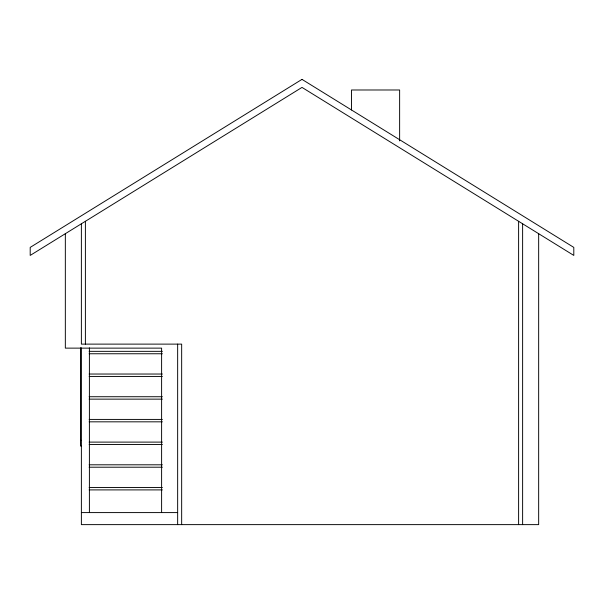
<?xml version="1.0" encoding="UTF-8"?>
<svg xmlns="http://www.w3.org/2000/svg" width="604" height="604" viewBox="0 0 604 604"><rect width="100%" height="100%" fill="white"/><g stroke="black" fill="none" stroke-linecap="round" stroke-linejoin="round"><path stroke-width="0.91" d="M89.143 351.347L162.37 351.347M89.143 353.755L162.37 353.755M89.143 374.035L162.37 374.035M89.143 376.443L162.37 376.443M89.143 396.73L162.37 396.73M89.143 399.138L162.37 399.138M89.143 419.418L162.37 419.418M89.143 421.826L162.37 421.826M80.574 440.391L81.381 440.391M89.143 442.113L162.37 442.113M89.143 444.521L162.37 444.521M81.381 446.062L80.574 446.062L80.574 347.783M89.143 464.801L162.37 464.801M89.143 467.209L162.37 467.209M89.143 487.496L162.37 487.496M89.143 489.904L162.37 489.904M81.381 512.592L177.651 512.592M538.662 233.695L538.662 524.627L81.381 524.627L81.381 347.859M522.619 223.782L522.619 524.627M518.61 221.298L518.61 524.627M399.629 140.898L399.629 89.988L351.498 89.988L351.498 109.973M181.661 524.627L181.661 344.121L81.381 344.121L81.381 223.782M177.651 344.121L177.651 524.627M161.608 512.592L161.608 348.131L65.338 348.131L65.338 233.695M89.4 347.881L89.4 512.592M85.391 221.298L85.391 344.121M302 79.373L30.2 247.398L30.2 255.417L302 87.399L573.8 255.417L573.8 247.398L302 79.373"/></g></svg>
